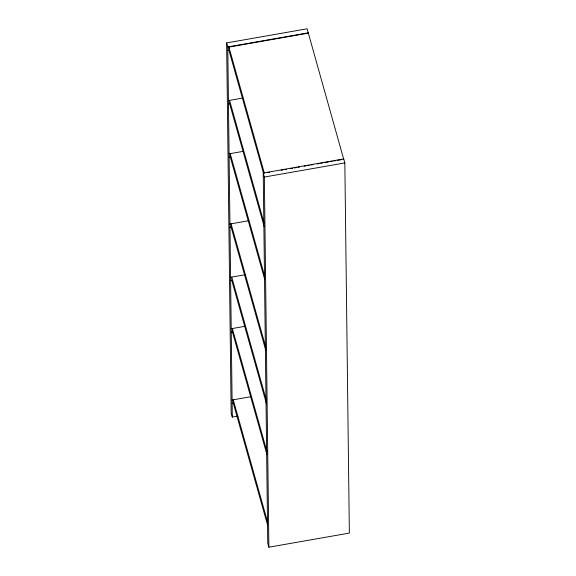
<?xml version="1.0" encoding="UTF-8"?>
<svg xmlns="http://www.w3.org/2000/svg" width="576" height="576" viewBox="0 0 576 576"><rect width="100%" height="100%" fill="white"/><g stroke="black" fill="none" stroke-linecap="round" stroke-linejoin="round"><path stroke-width="0.86" d="M237.91 416.102L232.294 417.089L231.163 413.071L226.642 42.912L307.123 28.8L343.714 159.278L343.706 158.911L263.232 173.03L267.754 543.19L268.877 547.2L349.358 533.088L344.837 162.929L343.706 158.911M232.294 417.089L227.772 46.93L308.246 32.81M308.254 33.178L228.917 47.095L264.377 173.196L264.377 172.829M227.815 50.594L228.96 50.393L228.917 46.728M228.427 100.562L242.82 98.035M228.463 103.867L229.608 103.666L229.572 100.361L264.06 223.006M229.075 153.835L243.468 151.308M229.118 157.14L230.263 156.938L230.22 153.634L264.708 276.278M267.905 172.577L269.669 172.267M281.124 170.258L282.888 169.949M284.652 169.639L286.416 169.33M290.822 168.552L292.586 168.25M294.35 167.94L296.114 167.63M297.878 167.321L299.635 167.011M304.049 166.234L305.806 165.924M307.57 165.622L309.334 165.312M311.098 165.002L312.862 164.693M317.268 163.915L319.032 163.606M320.796 163.296L322.56 162.994M324.317 162.684L328.73 161.906M330.487 161.597L332.251 161.287M334.015 160.978L335.779 160.668M337.543 160.366L341.95 159.588M268.877 547.2L264.355 177.041L344.837 162.929M229.932 224.014L248.738 220.716M229.975 227.318L231.12 227.117L231.077 223.812L265.81 347.321M230.587 277.286L244.98 274.759M230.623 280.591L231.768 280.39L231.732 277.085L266.458 400.594M231.214 328.723L244.721 326.354M231.257 332.028L232.402 331.834L232.358 328.522L267.091 452.03M232.085 400.003L250.891 396.706M232.121 403.308L233.273 403.106L233.23 399.802L267.473 521.582M228.96 50.393L263.448 173.038M226.642 42.912L227.772 46.93M263.232 173.03L264.355 177.041M229.608 103.666L264.096 226.31M230.263 156.938L264.751 279.583M231.12 227.117L265.853 350.626M231.768 280.39L266.501 403.898M232.402 331.834L266.89 454.478M233.273 403.106L267.516 524.887"/></g></svg>
